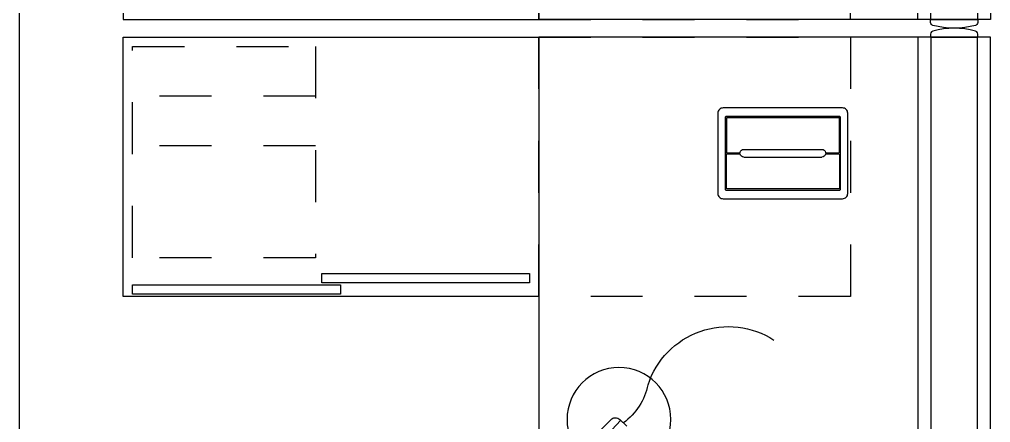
# Model space of a CAD drawing. Extents: x -1.7 to 87, y -33.6 to 19.
# Drawn here: x 10.165 to 12.035, y 3.507 to 4.284 of the extents above; entities that cross this region are included whole.
import ezdxf

# ---------------------------------------------------------------- set-up
doc = ezdxf.new("R2010")
doc.units = 0
doc.linetypes.add('DASHED2', pattern=[9.525, 6.35, -3.175])
doc.linetypes.add('HIDDEN', pattern=[0.375, 0.25, -0.125])
doc.layers.add('AR-DIV', color=2, linetype='Continuous')
doc.layers.add('AR-MOB', color=2, linetype='Continuous')

# ---------------------------------------------------------------- blocks, each defined once
blk = doc.blocks.new('ar-mob.33')
at = {"color": 2}
for p, q in [((43.3284, -5.4429), (43.3522, -5.4679)), ((43.3716, -5.4667), (43.3541, -5.4483)), ((43.3699, -5.4683), (43.3836, -5.4553))]:
    blk.add_line(p, q, dxfattribs=at)
at = {"color": 253}
for p, q in [((43.5729, -6.0512), (43.5729, -5.9117)), ((43.5739, -5.9107), (43.7934, -5.9107)), ((43.5749, -5.9127), (43.5749, -5.9795)), ((43.7925, -5.9127), (43.5749, -5.9127)), ((43.7925, -5.9795), (43.7925, -5.9127)), ((43.7944, -5.9117), (43.7944, -6.0512)), ((43.5749, -5.9695), (43.5729, -5.9695)), ((43.5749, -6.0502), (43.5749, -5.9835)), ((43.5759, -5.9805), (43.6008, -5.9805)), ((43.5759, -5.9825), (43.6008, -5.9825)), ((43.5805, -5.9825), (43.5805, -5.9805)), ((43.6087, -5.974), (43.7587, -5.974)), ((43.7665, -5.9805), (43.7915, -5.9805)), ((43.7665, -5.9825), (43.7915, -5.9825)), ((43.7868, -5.9825), (43.7868, -5.9805)), ((43.7925, -5.9695), (43.7944, -5.9695)), ((43.7925, -5.9835), (43.7925, -6.0502)), ((43.5729, -5.9935), (43.5749, -5.9935)), ((43.6087, -5.989), (43.7587, -5.989)), ((43.7944, -5.9935), (43.7925, -5.9935)), ((43.7934, -6.0522), (43.5739, -6.0522)), ((43.7925, -6.0502), (43.5749, -6.0502))]:
    blk.add_line(p, q, dxfattribs=at)
at = {"color": 252, "linetype": 'DASHED2', "ltscale": 0.01}
blk.add_line((42.7837, -5.9958), (42.4317, -5.9958), dxfattribs=at)
at = {"color": 252, "linetype": 'HIDDEN', "ltscale": 0.01}
blk.add_line((42.7837, -6.0917), (42.4317, -6.0917), dxfattribs=at)
at = {"color": 1}
for p, q in [((43.9682, -6.2056), (43.9699, -6.2056)), ((43.9682, -6.2114), (43.9682, -6.2056)), ((43.9699, -6.2056), (44.0575, -6.2056)), ((44.0575, -6.2056), (44.0592, -6.2056)), ((44.0592, -6.2056), (44.0592, -6.2114))]:
    blk.add_line(p, q, dxfattribs=at)
at = {"color": 2}
blk.add_lwpolyline([(44.0837, -6.2056), (43.2137, -6.2056), (43.2137, -4.4056), (44.0837, -4.4056)], dxfattribs=at)
blk.add_lwpolyline([(43.9437, -6.2056), (43.9437, -4.4056), (44.0837, -4.4056), (44.0837, -6.2056)], close=True, dxfattribs=at)
at = {"color": 1}
for points in [[(43.9687, -6.2056), (43.9687, -4.4056), (44.0587, -4.4056), (44.0587, -6.2056)], [(43.2137, -5.7056), (42.4137, -5.7056), (42.4137, -6.2056), (43.2137, -6.2056)], [(42.8317, -5.7096), (42.4317, -5.7096), (42.4317, -5.7276), (42.8317, -5.7276)], [(43.1957, -5.7316), (42.7957, -5.7316), (42.7957, -5.7496), (43.1957, -5.7496)]]:
    blk.add_lwpolyline(points, close=True, dxfattribs=at)
at = {"color": 252, "linetype": 'DASHED2', "ltscale": 0.01}
for points in [[(43.8137, -5.7056), (43.2137, -5.7056), (43.2137, -6.2056), (43.8137, -6.2056)], [(42.7837, -5.78), (42.4317, -5.78), (42.4317, -6.1876), (42.7837, -6.1876)]]:
    blk.add_lwpolyline(points, close=True, dxfattribs=at)
at = {"color": 253}
blk.add_lwpolyline([(43.7987, -5.8939, -0.414214), (43.8087, -5.904), (43.8087, -6.059, -0.414214), (43.7987, -6.069), (43.5687, -6.069, -0.414214), (43.5586, -6.059), (43.5586, -5.904, -0.414214), (43.5687, -5.8939)], format="xyb", close=True, dxfattribs=at)
at = {"color": 1}
for points in [[(43.9699, -6.2155), (43.9699, -6.2155, -0.194191), (43.9682, -6.2114)], [(43.9726, -6.2171), (43.9726, -6.2171, -0.134874), (43.9699, -6.2155)], [(44.0548, -6.2171), (44.0548, -6.2171, -0.134348), (43.9726, -6.2171)], [(44.0575, -6.2155), (44.0575, -6.2155, -0.134906), (44.0548, -6.2171)], [(44.0592, -6.2114), (44.0592, -6.2114, -0.194191), (44.0575, -6.2155)]]:
    blk.add_lwpolyline(points, format="xyb", dxfattribs=at)
blk.add_circle((43.3682, -5.4684), 0.1, dxfattribs=at)
at = {"color": 2}
for centre, radius, start, end in [((43.3613, -5.4592), 0.0125, 223.5731, 313.5731), ((43.3034, -5.5609), 0.1233, 11.9432, 53.5276), ((43.5785, -5.4848), 0.1625, 198.1431, 302.8454)]:
    blk.add_arc(centre, radius, start, end, dxfattribs=at)
at = {"color": 253}
for centre, radius, start, end in [((43.5739, -5.9117), 0.001, 90, 180), ((43.7934, -5.9117), 0.001, 0, 90), ((43.5759, -5.9795), 0.001, 180, 270), ((43.5759, -5.9835), 0.001, 90, 180), ((43.6008, -5.98), 0.0005, 270, 349.1931), ((43.6008, -5.983), 0.0005, 10.8069, 90), ((43.6087, -5.9815), 0.0075, 90, 169.1931), ((43.6087, -5.9815), 0.0075, 190.8069, 270), ((43.7587, -5.9815), 0.0075, 10.8069, 90), ((43.7587, -5.9815), 0.0075, 270, 349.1931), ((43.7665, -5.98), 0.0005, 190.8069, 270), ((43.7665, -5.983), 0.0005, 90, 169.1931), ((43.7915, -5.9795), 0.001, 270, 0), ((43.7915, -5.9835), 0.001, 0, 90), ((43.5739, -6.0512), 0.001, 180, 270), ((43.7934, -6.0512), 0.001, 270, 0)]:
    blk.add_arc(centre, radius, start, end, dxfattribs=at)

msp = doc.modelspace()

# ---------------------------------------------------------------- linework, layer by layer
at = {"layer": 'AR-DIV'}
msp.add_line((10.165, -0.05), (10.165, 6.71), dxfattribs=at)

# ---------------------------------------------------------------- block references
at = {"layer": 'AR-MOB'}
msp.add_blockref('ar-mob.33', (-32.0487, 10.4897), dxfattribs=at)
at = {"layer": 'AR-MOB', "xscale": -1, "rotation": 180}
msp.add_blockref('ar-mob.33', (-32.0487, -1.9556), dxfattribs=at)

doc.saveas('drawing.dxf')
